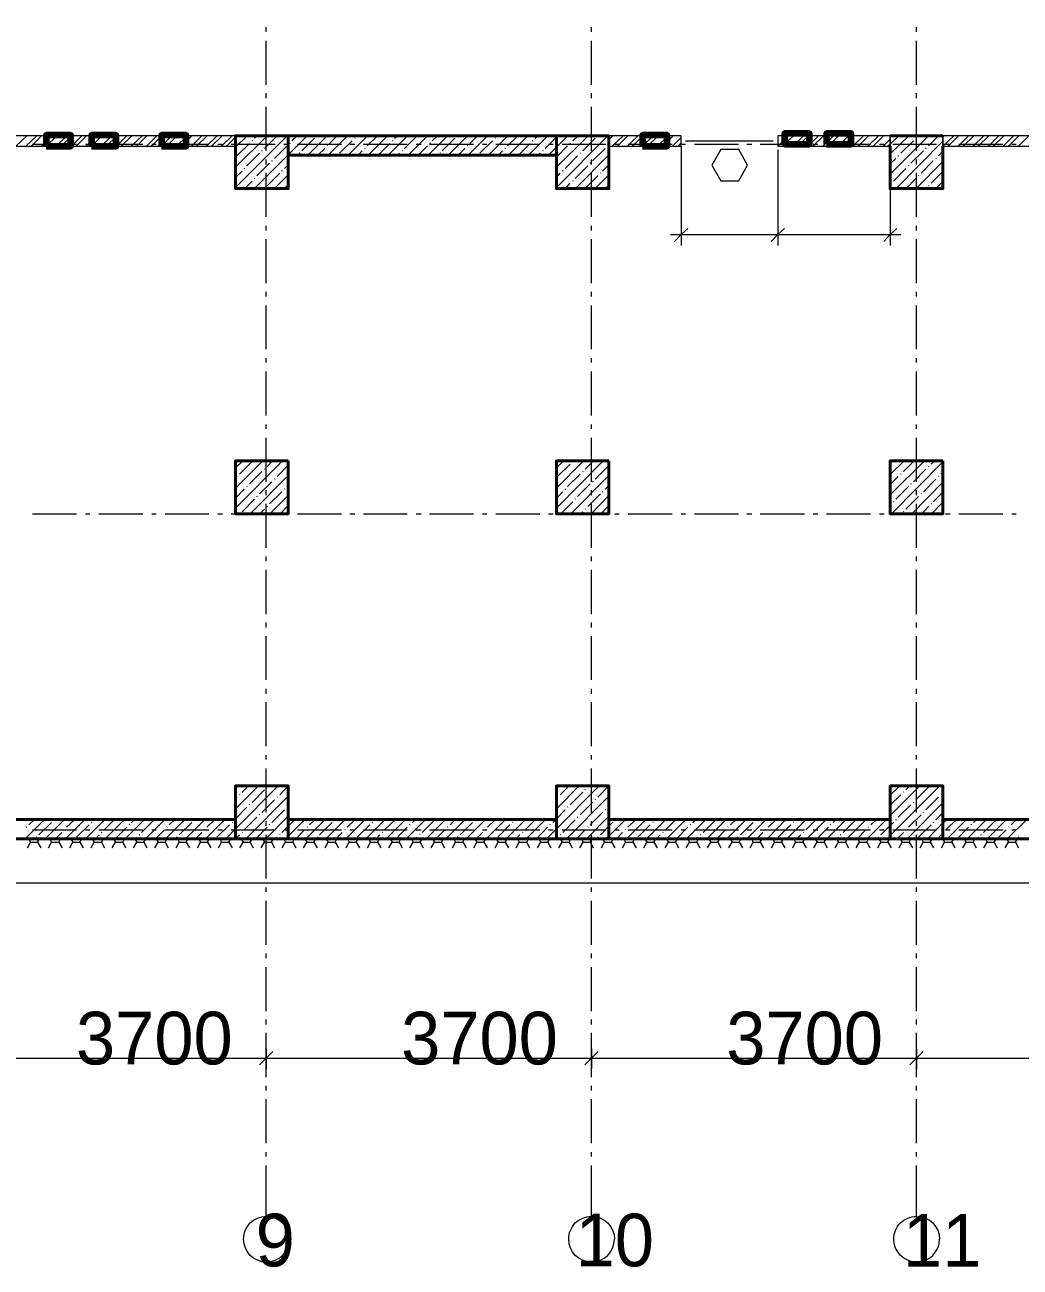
# Model space of a CAD drawing. Header units: millimetres. Extents: x -249154 to 415037, y -45458 to 354837.
# Drawn here: x -206951 to -195617, y -3469 to 10678 of the extents above; entities that cross this region are included whole.
import ezdxf

# ---------------------------------------------------------------- set-up
doc = ezdxf.new("R2010")
doc.units = ezdxf.units.MM
doc.layers.add('501 заделка отвертсии ком', color=5, linetype='Continuous', lineweight=158)

msp = doc.modelspace()

# ---------------------------------------------------------------- linework, layer by layer
at = {"lineweight": 9}
for points in [[(-191611.4, 25247.2), (-191611.4, 25649.6), (-195996, 25649.6), (-195996, 29131.9), (-230738.3, 29131.9), (-230738.3, 909.4), (-191611.4, 909.4), (-191611.4, 1307.6)], [(-204201.8, 10597.9), (-204201.8, 10653)], [(-200499.3, 10597.9), (-200499.3, 10653)], [(-196796.7, 10597.9), (-196796.7, 10653)], [(-204201.8, 9996.3), (-204201.8, 10496.2)], [(-200499.3, 9996.3), (-200499.3, 10496.2)], [(-196796.7, 9996.3), (-196796.7, 10496.2)], [(-204201.8, 9843.8), (-204201.8, 9898.9)], [(-200499.3, 9843.8), (-200499.3, 9898.9)], [(-196796.7, 9843.8), (-196796.7, 9898.9)], [(-204201.8, 9242.2), (-204201.8, 9746.4)], [(-200499.3, 9242.2), (-200499.3, 9746.4)], [(-196796.7, 9242.2), (-196796.7, 9746.4)], [(-207052.9, 9297.3), (-206930, 9415.9)], [(-206938.5, 9297.3), (-206815.6, 9415.9)], [(-206879.2, 9297.3), (-206760.6, 9415.9)], [(-206764.8, 9297.3), (-206646.2, 9415.9)], [(-206709.7, 9297.3), (-206586.9, 9415.9)], [(-206595.4, 9297.3), (-206472.5, 9415.9)], [(-206536, 9297.3), (-206417.4, 9415.9)], [(-206421.7, 9297.3), (-206303, 9415.9)], [(-206366.6, 9297.3), (-206248, 9415.9)], [(-206252.2, 9297.3), (-206133.6, 9415.9)], [(-206192.9, 9297.3), (-206074.3, 9415.9)], [(-206082.8, 9297.3), (-205959.9, 9415.9)], [(-206023.4, 9297.3), (-205904.8, 9415.9)], [(-205909.1, 9297.3), (-205790.4, 9415.9)], [(-205854, 9297.3), (-205731.1, 9415.9)], [(-205739.6, 9297.3), (-205616.8, 9415.9)], [(-205680.3, 9297.3), (-205561.7, 9415.9)], [(-205565.9, 9297.3), (-205447.3, 9415.9)], [(-205510.8, 9297.3), (-205388, 9415.9)], [(-205396.5, 9297.3), (-205277.9, 9415.9)], [(-205337.2, 9297.3), (-205218.5, 9415.9)], [(-205222.8, 9297.3), (-205104.2, 9415.9)], [(-205167.7, 9297.3), (-205049.1, 9415.9)], [(-205053.3, 9297.3), (-204934.7, 9415.9)], [(-204998.3, 9297.3), (-204875.4, 9415.9)], [(-204883.9, 9297.3), (-204761, 9415.9)], [(-204824.6, 9297.3), (-204705.9, 9415.9)], [(-204710.2, 9297.3), (-204591.6, 9415.9)], [(-204655.1, 9297.3), (-204553.4, 9399)], [(-204553.4, 9284.6), (-204417.9, 9415.9)], [(-204553.4, 9055.8), (-204193.3, 9415.9)], [(-204553.4, 8827.1), (-203964.6, 9415.9)], [(-204553.4, 9399), (-204532.3, 9415.9)], [(-204362.8, 9356.6), (-204358.6, 9360.9)], [(-204337.4, 8814.4), (-203951.9, 9199.9), (-203735.8, 9415.9)], [(-204337.4, 9386.3), (-204307.7, 9415.9)], [(-204223, 9271.9), (-204079, 9415.9)], [(-203909.5, 9356.6), (-203850.2, 9415.9)], [(-203795.1, 9242.2), (-203651.1, 9386.3)], [(-203727.3, 9195.6), (-203507.1, 9415.9)], [(-203621.4, 9415.9), (-203621.4, 9415.9)], [(-203498.6, 9195.6), (-203278.3, 9415.9)], [(-203481.6, 9327), (-203392.7, 9415.9)], [(-203367.3, 9216.8), (-203223.2, 9356.6)], [(-203269.8, 9195.6), (-203049.5, 9415.9)], [(-203193.6, 9386.3), (-203189.3, 9390.5)], [(-203168.2, 9415.9), (-203163.9, 9415.9)], [(-203053.8, 9301.6), (-202935.2, 9415.9)], [(-203041.1, 9195.6), (-202820.8, 9415.9)], [(-202812.3, 9195.6), (-202592, 9415.9)], [(-202765.7, 9356.6), (-202761.5, 9360.9)], [(-202740.3, 9386.3), (-202706.4, 9415.9)], [(-202625.9, 9271.9), (-202481.9, 9415.9)], [(-202587.8, 9195.6), (-202367.5, 9415.9)], [(-202359, 9195.6), (-202138.7, 9415.9)], [(-202312.4, 9356.6), (-202253.1, 9415.9)], [(-202198, 9242.2), (-202054, 9386.3)], [(-202130.2, 9195.6), (-201910, 9415.9)], [(-202024.3, 9415.9), (-202024.3, 9415.9)], [(-201901.5, 9195.6), (-201681.2, 9415.9)], [(-201884.5, 9327), (-201795.6, 9415.9)], [(-201770.2, 9216.8), (-201626.1, 9356.6)], [(-201672.7, 9195.6), (-201452.4, 9415.9)], [(-201596.5, 9386.3), (-201592.2, 9390.5)], [(-201566.8, 9415.9), (-201566.8, 9415.9)], [(-201456.7, 9301.6), (-201338.1, 9415.9)], [(-201444, 9195.6), (-201223.7, 9415.9)], [(-201215.2, 9195.6), (-200994.9, 9415.9)], [(-201168.6, 9356.6), (-201164.4, 9360.9)], [(-201138.9, 9386.3), (-201109.3, 9415.9)], [(-201024.6, 9271.9), (-200897.5, 9399), (-200884.8, 9415.9)], [(-200986.4, 9195.6), (-200897.5, 9284.6), (-200766.1, 9415.9)], [(-200897.5, 9055.8), (-200537.4, 9415.9)], [(-200897.5, 8827.1), (-200312.9, 9415.9)], [(-200711.1, 9356.6), (-200651.8, 9415.9)], [(-200596.7, 9242.2), (-200456.9, 9386.3)], [(-200427.2, 9415.9), (-200427.2, 9415.9)], [(-200300.1, 9373.6), (-200253.5, 9415.9)], [(-200300.1, 9297.3), (-199478.3, 9297.3), (-199478.3, 9415.9), (-200300.1, 9415.9)], [(-200262, 9297.3), (-200139.2, 9415.9)], [(-200202.7, 9297.3), (-200084.1, 9415.9)], [(-200088.3, 9297.3), (-199969.7, 9415.9)], [(-200033.3, 9297.3), (-199910.4, 9415.9)], [(-199918.9, 9297.3), (-199796, 9415.9)], [(-199859.6, 9297.3), (-199740.9, 9415.9)], [(-199745.2, 9297.3), (-199626.6, 9415.9)], [(-199690.1, 9297.3), (-199567.3, 9415.9)], [(-199575.7, 9297.3), (-199478.3, 9394.8)], [(-199427.5, 9356.6), (-198427.7, 9356.6)], [(-198376.8, 9297.3), (-198258.2, 9415.9)], [(-198376.8, 9411.7), (-198372.6, 9415.9)], [(-198321.8, 9297.3), (-198198.9, 9415.9)], [(-198207.4, 9297.3), (-198084.5, 9415.9)], [(-198148.1, 9297.3), (-198029.5, 9415.9)], [(-198033.7, 9297.3), (-197915.1, 9415.9)], [(-197978.6, 9297.3), (-197855.8, 9415.9)], [(-197864.2, 9297.3), (-197741.4, 9415.9)], [(-197804.9, 9297.3), (-197686.3, 9415.9)], [(-197690.6, 9297.3), (-197571.9, 9415.9)], [(-197635.5, 9297.3), (-197516.9, 9415.9)], [(-197521.1, 9297.3), (-197402.5, 9415.9)], [(-197461.8, 9297.3), (-197343.2, 9415.9)], [(-197351.7, 9297.3), (-197228.8, 9415.9)], [(-197292.3, 9297.3), (-197173.7, 9415.9)], [(-197178, 9297.3), (-197097.5, 9377.8)], [(-197097.5, 9208.4), (-196885.7, 9415.9)], [(-197097.5, 8979.6), (-196661.1, 9415.9)], [(-197097.5, 9415.9), (-197097.5, 9297.3)], [(-197089, 9327), (-197000, 9415.9)], [(-197029.7, 8814.4), (-196495.9, 9352.4)], [(-196974.6, 9216.8), (-196830.6, 9356.6)], [(-196805.2, 9386.3), (-196800.9, 9390.5)], [(-196775.5, 9415.9), (-196771.3, 9415.9)], [(-196661.1, 9301.6), (-196546.7, 9415.9)], [(-196495.9, 9297.3), (-196373.1, 9415.9)], [(-196495.9, 9407.5), (-196487.4, 9415.9)], [(-196495.9, 9297.3), (-196495.9, 9415.9)], [(-196436.6, 9297.3), (-196318, 9415.9)], [(-196322.2, 9297.3), (-196203.6, 9415.9)], [(-196267.1, 9297.3), (-196144.3, 9415.9)], [(-196152.8, 9297.3), (-196029.9, 9415.9)], [(-196093.5, 9297.3), (-195974.8, 9415.9)], [(-195979.1, 9297.3), (-195860.5, 9415.9)], [(-195924, 9297.3), (-195801.2, 9415.9)], [(-195809.6, 9297.3), (-195691, 9415.9)], [(-195750.3, 9297.3), (-195631.7, 9415.9)], [(-195635.9, 9297.3), (-195517.3, 9415.9)], [(-206862.2, 9318.5), (-206362.4, 9318.5)], [(-206260.7, 9318.5), (-206209.8, 9318.5)], [(-206108.2, 9318.5), (-205608.3, 9318.5)], [(-205506.6, 9318.5), (-205455.8, 9318.5)], [(-205354.1, 9318.5), (-204854.2, 9318.5)], [(-204752.5, 9318.5), (-204701.7, 9318.5)], [(-204600, 9318.5), (-204100.1, 9318.5)], [(-204536.5, 9187.2), (-204392.5, 9327)], [(-204422.1, 9072.8), (-204278.1, 9216.8)], [(-204252.7, 9242.2), (-204244.2, 9246.5)], [(-204108.6, 9157.5), (-203964.6, 9301.6)], [(-204002.7, 9318.5), (-203947.6, 9318.5)], [(-203934.9, 9327), (-203930.7, 9335.4)], [(-203846, 9318.5), (-203346.1, 9318.5)], [(-203824.8, 9216.8), (-203816.3, 9221.1)], [(-203613, 9195.6), (-203536.7, 9271.9)], [(-203507.1, 9301.6), (-203502.8, 9305.8)], [(-203248.6, 9318.5), (-203193.6, 9318.5)], [(-203155.4, 9195.6), (-203108.8, 9242.2)], [(-203096.1, 9318.5), (-202596.2, 9318.5)], [(-203079.2, 9271.9), (-203075, 9276.1)], [(-202926.7, 9195.6), (-202795.4, 9327)], [(-202697.9, 9195.6), (-202681, 9216.8)], [(-202651.3, 9242.2), (-202647.1, 9246.5)], [(-202494.6, 9318.5), (-202439.5, 9318.5)], [(-202473.4, 9195.6), (-202367.5, 9301.6)], [(-202342.1, 9318.5), (-201842.2, 9318.5)], [(-202337.8, 9327), (-202333.6, 9335.4)], [(-202223.4, 9216.8), (-202219.2, 9221.1)], [(-202015.9, 9195.6), (-201939.6, 9271.9)], [(-201910, 9301.6), (-201905.7, 9305.8)], [(-201740.5, 9318.5), (-201689.7, 9318.5)], [(-201588, 9318.5), (-201088.1, 9318.5)], [(-201558.3, 9195.6), (-201511.7, 9242.2)], [(-201482.1, 9271.9), (-201477.9, 9276.1)], [(-201329.6, 9195.6), (-201198.3, 9327)], [(-201100.8, 9195.6), (-201083.9, 9216.8)], [(-201054.2, 9242.2), (-201050, 9246.5)], [(-200986.4, 9318.5), (-200935.6, 9318.5)], [(-200897.5, 9170.2), (-200770.4, 9301.6)], [(-200833.9, 9318.5), (-200334, 9318.5)], [(-200740.7, 9327), (-200736.5, 9335.4)], [(-200681.4, 8814.4), (-200300.1, 9199.9)], [(-200626.3, 9216.8), (-200622.1, 9221.1)], [(-200486.5, 9127.9), (-200342.5, 9271.9)], [(-200312.9, 9301.6), (-200308.6, 9305.8)], [(-200232.4, 9318.5), (-200181.5, 9318.5)], [(-200079.9, 9318.5), (-199580, 9318.5)], [(-199516.4, 9297.3), (-199478.3, 9335.4)], [(-199478.3, 9318.5), (-199427.5, 9318.5)], [(-199478.3, 9297.3), (-199478.3, 8289.1), (-199478.3, 8166.2)], [(-199325.8, 9318.5), (-198825.9, 9318.5)], [(-198728.5, 9318.5), (-198673.4, 9318.5)], [(-198576, 9318.5), (-198071.8, 9318.5)], [(-198376.8, 9255), (-198376.8, 8289.1), (-198376.8, 8166.2)], [(-197974.4, 9318.5), (-197919.3, 9318.5)], [(-197821.9, 9318.5), (-197322, 9318.5)], [(-197220.3, 9318.5), (-197165.3, 9318.5)], [(-197122.9, 9297.3), (-197097.5, 9322.7)], [(-197067.8, 9318.5), (-196567.9, 9318.5)], [(-196860.2, 9102.4), (-196716.2, 9242.2)], [(-196690.8, 9271.9), (-196686.5, 9276.1)], [(-196546.7, 9187.2), (-196495.9, 9238)], [(-196466.3, 9318.5), (-196415.4, 9318.5)], [(-196313.7, 9318.5), (-195813.9, 9318.5)], [(-195712.2, 9318.5), (-195661.4, 9318.5)], [(-204307.7, 8958.4), (-204163.7, 9102.4)], [(-204201.8, 9089.7), (-204201.8, 9144.8)], [(-204138.3, 9127.9), (-204129.8, 9132.1)], [(-203994.2, 9043.1), (-203951.9, 9085.5)], [(-200800, 9043.1), (-200656, 9187.2)], [(-200685.7, 8928.8), (-200541.6, 9072.8)], [(-200512, 9102.4), (-200507.7, 9106.7)], [(-200499.3, 9089.7), (-200499.3, 9144.8)], [(-200372.2, 9013.5), (-200300.1, 9085.5)], [(-197097.5, 9094), (-197033.9, 9157.5)], [(-197004.3, 9187.2), (-197000, 9191.4)], [(-196889.9, 9072.8), (-196885.7, 9077)], [(-196800.9, 8814.4), (-196495.9, 9123.6)], [(-196796.7, 9089.7), (-196796.7, 9144.8)], [(-196745.9, 8988.1), (-196606.1, 9127.9)], [(-196576.4, 9157.5), (-196572.2, 9161.8)], [(-204553.4, 8941.5), (-204477.2, 9013.5)], [(-204451.8, 9043.1), (-204447.5, 9047.4)], [(-204337.4, 8928.8), (-204333.1, 8933)], [(-204201.8, 8492.4), (-204201.8, 8992.3)], [(-204193.3, 8844), (-204049.3, 8988.1)], [(-204108.6, 8814.4), (-203951.9, 8971.1)], [(-204023.9, 9013.5), (-204019.7, 9022)], [(-200897.5, 8941.5), (-200855.1, 8988.1)], [(-200825.5, 9013.5), (-200821.2, 9022)], [(-200571.3, 8814.4), (-200427.2, 8958.4)], [(-200499.3, 8492.4), (-200499.3, 8992.3)], [(-200456.9, 8814.4), (-200300.1, 8971.1)], [(-200397.6, 8988.1), (-200393.3, 8992.3)], [(-197059.3, 8899.1), (-196919.5, 9043.1)], [(-196915.3, 8814.4), (-196805.2, 8928.8)], [(-196796.7, 8492.4), (-196796.7, 8992.3)], [(-196775.5, 8958.4), (-196771.3, 8962.7)], [(-196631.5, 8873.7), (-196495.9, 9009.2)], [(-204447.5, 8814.4), (-204362.8, 8899.1)], [(-204223, 8814.4), (-204218.8, 8818.6)], [(-203994.2, 8814.4), (-203951.9, 8856.7)], [(-200795.8, 8814.4), (-200740.7, 8873.7)], [(-200711.1, 8899.1), (-200706.8, 8907.6)], [(-200342.5, 8814.4), (-200312.9, 8844)], [(-197097.5, 8814.4), (-197097.5, 8289.1), (-197097.5, 8166.2)], [(-197089, 8873.7), (-197084.8, 8877.9)], [(-196661.1, 8844), (-196656.9, 8848.3)], [(-196576.4, 8814.4), (-196495.9, 8894.9)], [(-204201.8, 8335.7), (-204201.8, 8390.7)], [(-200499.3, 8335.7), (-200499.3, 8390.7)], [(-196796.7, 8335.7), (-196796.7, 8390.7)], [(-204201.8, 7738.3), (-204201.8, 8238.2)], [(-200499.3, 7738.3), (-200499.3, 8238.2)], [(-199596.9, 8289.1), (-198376.8, 8289.1), (-196974.6, 8289.1)], [(-196796.7, 7738.3), (-196796.7, 8238.2)], [(-204201.8, 7585.8), (-204201.8, 7636.7)], [(-200499.3, 7585.8), (-200499.3, 7636.7)], [(-196796.7, 7585.8), (-196796.7, 7636.7)], [(-204201.8, 6984.3), (-204201.8, 7484.2)], [(-200499.3, 6984.3), (-200499.3, 7484.2)], [(-196796.7, 6984.3), (-196796.7, 7484.2)], [(-204201.8, 6831.8), (-204201.8, 6882.6)], [(-200499.3, 6831.8), (-200499.3, 6882.6)], [(-196796.7, 6831.8), (-196796.7, 6882.6)], [(-204201.8, 6230.2), (-204201.8, 6730.1)], [(-200499.3, 6230.2), (-200499.3, 6730.1)], [(-196796.7, 6230.2), (-196796.7, 6730.1)], [(-204201.8, 6077.7), (-204201.8, 6128.5)], [(-200499.3, 6077.7), (-200499.3, 6128.5)], [(-196796.7, 6077.7), (-196796.7, 6128.5)], [(-204201.8, 5476.1), (-204201.8, 5976)], [(-200499.3, 5476.1), (-200499.3, 5976)], [(-196796.7, 5476.1), (-196796.7, 5976)], [(-204553.4, 5632.9), (-204468.7, 5713.4)], [(-204553.4, 5404.1), (-204239.9, 5713.4)], [(-204553.4, 5175.4), (-204015.4, 5713.4)], [(-204506.8, 5560.9), (-204362.8, 5704.9)], [(-204193.3, 5649.8), (-204129.8, 5713.4)], [(-204079, 5535.4), (-203951.9, 5662.5)], [(-200897.5, 5632.9), (-200817, 5713.4)], [(-200897.5, 5404.1), (-200588.2, 5713.4)], [(-200897.5, 5175.4), (-200363.7, 5713.4)], [(-200884.8, 5535.4), (-200740.7, 5675.2)], [(-200711.1, 5704.9), (-200706.8, 5709.1)], [(-200571.3, 5620.2), (-200473.8, 5713.4)], [(-197097.5, 5556.6), (-196936.5, 5713.4)], [(-197097.5, 5327.9), (-196707.7, 5713.4)], [(-197089, 5675.2), (-197084.8, 5683.7)], [(-197080.5, 5111.8), (-196495.9, 5700.7)], [(-197059.3, 5704.9), (-197050.9, 5713.4)], [(-196945, 5590.5), (-196822.1, 5713.4)], [(-196631.5, 5675.2), (-196593.3, 5713.4)], [(-204536.5, 5535.4), (-204532.3, 5539.7)], [(-204392.5, 5450.7), (-204252.7, 5590.5)], [(-204384, 5111.8), (-203951.9, 5548.2)], [(-204223, 5620.2), (-204218.8, 5624.4)], [(-200770.4, 5421.1), (-200626.3, 5560.9)], [(-200732.3, 5111.8), (-200300.1, 5548.2)], [(-200596.7, 5590.5), (-200592.5, 5594.8)], [(-200456.9, 5505.8), (-200312.9, 5649.8)], [(-197097.5, 5442.2), (-197004.3, 5535.4)], [(-196974.6, 5560.9), (-196970.4, 5569.3)], [(-196830.6, 5476.1), (-196690.8, 5620.2)], [(-196661.1, 5649.8), (-196656.9, 5654.1)], [(-196546.7, 5535.4), (-196542.5, 5539.7)], [(-196517.1, 5560.9), (-196495.9, 5586.3)], [(-204553.4, 5289.7), (-204451.8, 5391.4)], [(-204422.1, 5421.1), (-204417.9, 5425.3)], [(-204278.1, 5336.3), (-204138.3, 5476.1)], [(-204201.8, 5323.6), (-204201.8, 5378.7)], [(-204108.6, 5505.8), (-204104.4, 5510)], [(-203994.2, 5391.4), (-203990, 5395.6)], [(-203964.6, 5421.1), (-203951.9, 5433.8)], [(-200800, 5391.4), (-200791.6, 5395.6)], [(-200656, 5306.7), (-200512, 5450.7)], [(-200499.3, 5323.6), (-200499.3, 5378.7)], [(-200486.5, 5476.1), (-200478.1, 5480.4)], [(-200342.5, 5391.4), (-200300.1, 5433.8)], [(-197033.9, 5277), (-196889.9, 5421.1)], [(-196860.2, 5450.7), (-196856, 5455)], [(-196851.8, 5111.8), (-196495.9, 5471.9)], [(-196796.7, 5323.6), (-196796.7, 5378.7)], [(-196716.2, 5361.8), (-196576.4, 5505.8)], [(-204477.2, 5133), (-204337.4, 5277)], [(-204307.7, 5306.7), (-204303.5, 5310.9)], [(-204163.7, 5222), (-204023.9, 5361.8)], [(-204159.5, 5111.8), (-203951.9, 5319.4)], [(-200897.5, 5289.7), (-200825.5, 5361.8)], [(-200846.6, 5111.8), (-200711.1, 5247.4)], [(-200685.7, 5277), (-200681.4, 5281.3)], [(-200541.6, 5192.3), (-200397.6, 5336.3)], [(-200503.5, 5111.8), (-200300.1, 5319.4)], [(-200372.2, 5361.8), (-200363.7, 5366)], [(-197059.3, 5247.4), (-197055.1, 5251.6)], [(-196919.5, 5162.7), (-196775.5, 5306.7)], [(-196745.9, 5336.3), (-196741.6, 5340.6)], [(-196627.2, 5111.8), (-196495.9, 5243.1)], [(-196606.1, 5247.4), (-196495.9, 5357.5)], [(-206862.2, 5111.8), (-206362.4, 5111.8)], [(-206260.7, 5111.8), (-206209.8, 5111.8)], [(-206108.2, 5111.8), (-205608.3, 5111.8)], [(-205506.6, 5111.8), (-205455.8, 5111.8)], [(-205354.1, 5111.8), (-204854.2, 5111.8)], [(-204752.5, 5111.8), (-204701.7, 5111.8)], [(-204600, 5111.8), (-204100.1, 5111.8)], [(-204273.8, 5111.8), (-204223, 5162.7)], [(-204201.8, 4722.1), (-204201.8, 5222)], [(-204193.3, 5192.3), (-204189.1, 5196.5)], [(-204045.1, 5111.8), (-203951.9, 5205)], [(-204002.7, 5111.8), (-203947.6, 5111.8)], [(-203846, 5111.8), (-203346.1, 5111.8)], [(-203248.6, 5111.8), (-203193.6, 5111.8)], [(-203096.1, 5111.8), (-202596.2, 5111.8)], [(-202494.6, 5111.8), (-202439.5, 5111.8)], [(-202342.1, 5111.8), (-201842.2, 5111.8)], [(-201740.5, 5111.8), (-201689.7, 5111.8)], [(-201588, 5111.8), (-201088.1, 5111.8)], [(-200986.4, 5111.8), (-200935.6, 5111.8)], [(-200833.9, 5111.8), (-200334, 5111.8)], [(-200617.9, 5111.8), (-200596.7, 5133)], [(-200571.3, 5162.7), (-200567, 5166.9)], [(-200499.3, 4722.1), (-200499.3, 5222)], [(-200393.3, 5111.8), (-200300.1, 5205)], [(-200232.4, 5111.8), (-200181.5, 5111.8)], [(-200079.9, 5111.8), (-199580, 5111.8)], [(-199478.3, 5111.8), (-199427.5, 5111.8)], [(-199325.8, 5111.8), (-198825.9, 5111.8)], [(-198728.5, 5111.8), (-198673.4, 5111.8)], [(-198576, 5111.8), (-198071.8, 5111.8)], [(-197974.4, 5111.8), (-197919.3, 5111.8)], [(-197821.9, 5111.8), (-197322, 5111.8)], [(-197220.3, 5111.8), (-197165.3, 5111.8)], [(-197097.5, 5213.5), (-197089, 5222)], [(-197067.8, 5111.8), (-196567.9, 5111.8)], [(-196945, 5133), (-196940.7, 5141.5)], [(-196796.7, 4722.1), (-196796.7, 5222)], [(-196737.4, 5111.8), (-196661.1, 5192.3)], [(-196631.5, 5222), (-196627.2, 5226.2)], [(-196466.3, 5111.8), (-196415.4, 5111.8)], [(-196313.7, 5111.8), (-195813.9, 5111.8)], [(-195712.2, 5111.8), (-195661.4, 5111.8)], [(-204201.8, 4569.6), (-204201.8, 4624.6)], [(-200499.3, 4569.6), (-200499.3, 4624.6)], [(-196796.7, 4569.6), (-196796.7, 4624.6)], [(-204201.8, 3968), (-204201.8, 4472.1)], [(-200499.3, 3968), (-200499.3, 4472.1)], [(-196796.7, 3968), (-196796.7, 4472.1)], [(-204201.8, 3815.5), (-204201.8, 3870.6)], [(-200499.3, 3815.5), (-200499.3, 3870.6)], [(-196796.7, 3815.5), (-196796.7, 3870.6)], [(-204201.8, 3218.2), (-204201.8, 3718.1)], [(-200499.3, 3218.2), (-200499.3, 3718.1)], [(-196796.7, 3218.2), (-196796.7, 3718.1)], [(-204201.8, 3061.4), (-204201.8, 3116.5)], [(-200499.3, 3061.4), (-200499.3, 3116.5)], [(-196796.7, 3061.4), (-196796.7, 3116.5)], [(-204201.8, 2464.1), (-204201.8, 2964)], [(-200499.3, 2464.1), (-200499.3, 2964)], [(-196796.7, 2464.1), (-196796.7, 2964)], [(-204201.8, 2311.6), (-204201.8, 2362.4)], [(-200499.3, 2311.6), (-200499.3, 2362.4)], [(-196796.7, 2311.6), (-196796.7, 2362.4)], [(-204201.8, 1710), (-204201.8, 2209.9)], [(-200499.3, 1710), (-200499.3, 2209.9)], [(-196796.7, 1710), (-196796.7, 2209.9)], [(-204663.6, 1409.2), (-204553.4, 1523.6), (-204066.3, 2010.8)], [(-204553.4, 1981.2), (-204519.5, 2010.8)], [(-204553.4, 1752.4), (-204290.8, 2010.8)], [(-204477.2, 1938.8), (-204405.2, 2010.8)], [(-204193.3, 1998.1), (-204189.1, 2002.3)], [(-204049.3, 1909.1), (-203951.9, 2010.8)], [(-201011.9, 1409.2), (-200897.5, 1523.6), (-200410.3, 2010.8)], [(-200897.5, 1981.2), (-200867.8, 2010.8)], [(-200897.5, 1752.4), (-200639.1, 2010.8)], [(-200855.1, 1909.1), (-200753.4, 2010.8)], [(-200541.6, 1998.1), (-200524.7, 2010.8)], [(-200427.2, 1883.7), (-200300.1, 2010.8)], [(-197131.4, 1409.2), (-197097.5, 1447.4), (-196529.8, 2010.8)], [(-197097.5, 1904.9), (-196987.3, 2010.8)], [(-197097.5, 1676.1), (-196758.6, 2010.8)], [(-196919.5, 1968.4), (-196872.9, 2010.8)], [(-196805.2, 1854.1), (-196661.1, 1998.1)], [(-204553.4, 1866.8), (-204536.5, 1883.7)], [(-204506.8, 1909.1), (-204502.6, 1913.4)], [(-204434.8, 1409.2), (-203951.9, 1896.4)], [(-204362.8, 1824.4), (-204223, 1968.4)], [(-204252.7, 1710), (-204108.6, 1854.1)], [(-204079, 1883.7), (-204074.7, 1888)], [(-200884.8, 1883.7), (-200880.5, 1888)], [(-200783.1, 1409.2), (-200300.1, 1896.4)], [(-200740.7, 1794.8), (-200596.7, 1938.8)], [(-200571.3, 1968.4), (-200567, 1972.7)], [(-200456.9, 1854.1), (-200452.7, 1858.3)], [(-197097.5, 1790.5), (-196974.6, 1909.1)], [(-196945, 1938.8), (-196940.7, 1943)], [(-196690.8, 1739.7), (-196546.7, 1883.7)], [(-196517.1, 1909.1), (-196512.9, 1913.4)], [(-204553.4, 1638), (-204422.1, 1769.3)], [(-204392.5, 1794.8), (-204388.2, 1803.2)], [(-204138.3, 1595.6), (-203994.2, 1739.7)], [(-203964.6, 1769.3), (-203960.3, 1773.6)], [(-200897.5, 1638), (-200800, 1739.7)], [(-200770.4, 1769.3), (-200766.1, 1773.6)], [(-200626.3, 1680.4), (-200486.5, 1824.4)], [(-200512, 1570.2), (-200372.2, 1710)], [(-200342.5, 1739.7), (-200338.3, 1743.9)], [(-200312.9, 1769.3), (-200300.1, 1782)], [(-197004.3, 1655), (-196860.2, 1794.8)], [(-196902.6, 1409.2), (-196495.9, 1820.2)], [(-196830.6, 1824.4), (-196826.3, 1828.6)], [(-196716.2, 1710), (-196712, 1714.3)], [(-196576.4, 1625.3), (-196495.9, 1705.8)], [(-206947, 1409.2), (-206726.7, 1629.5)], [(-206904.6, 1570.2), (-206841.1, 1629.5)], [(-206790.2, 1455.8), (-206646.2, 1595.6)], [(-206718.2, 1409.2), (-206497.9, 1629.5)], [(-206620.8, 1625.3), (-206612.3, 1629.5)], [(-206489.4, 1409.2), (-206269.2, 1629.5)], [(-206476.7, 1540.6), (-206383.5, 1629.5)], [(-206362.4, 1426.2), (-206218.3, 1570.2)], [(-206260.7, 1409.2), (-206040.4, 1629.5)], [(-206192.9, 1595.6), (-206184.4, 1599.9)], [(-206163.2, 1625.3), (-206154.8, 1629.5)], [(-206048.9, 1510.9), (-205930.2, 1629.5)], [(-206036.2, 1409.2), (-205815.9, 1629.5)], [(-205807.4, 1409.2), (-205587.1, 1629.5)], [(-205765, 1570.2), (-205756.6, 1574.5)], [(-205735.4, 1595.6), (-205701.5, 1629.5)], [(-205621, 1481.3), (-205477, 1625.3)], [(-205578.6, 1409.2), (-205358.3, 1629.5)], [(-205349.9, 1409.2), (-205129.6, 1629.5)], [(-205307.5, 1570.2), (-205244, 1629.5)], [(-205193.1, 1455.8), (-205049.1, 1595.6)], [(-205121.1, 1409.2), (-204900.8, 1629.5)], [(-205019.4, 1625.3), (-205015.2, 1629.5)], [(-204892.3, 1409.2), (-204672.1, 1629.5)], [(-204879.6, 1540.6), (-204786.4, 1629.5)], [(-204765.3, 1426.2), (-204621.2, 1570.2)], [(-204591.6, 1595.6), (-204587.3, 1599.9)], [(-204566.1, 1625.3), (-204557.7, 1629.5)], [(-204451.8, 1510.9), (-204307.7, 1655)], [(-204278.1, 1680.4), (-204273.8, 1688.8)], [(-204206.1, 1409.2), (-203951.9, 1667.7)], [(-204201.8, 1557.5), (-204201.8, 1608.4)], [(-204163.7, 1570.2), (-204159.5, 1574.5)], [(-204023.9, 1481.3), (-203951.9, 1553.3), (-203879.9, 1625.3)], [(-203981.5, 1409.2), (-203951.9, 1438.9), (-203761.2, 1629.5)], [(-203752.8, 1409.2), (-203532.5, 1629.5)], [(-203710.4, 1570.2), (-203646.9, 1629.5)], [(-203596, 1455.8), (-203452, 1595.6)], [(-203524, 1409.2), (-203303.7, 1629.5)], [(-203422.3, 1625.3), (-203418.1, 1629.5)], [(-203295.2, 1409.2), (-203075, 1629.5)], [(-203282.5, 1540.6), (-203189.3, 1629.5)], [(-203168.2, 1426.2), (-203024.1, 1570.2)], [(-203066.5, 1409.2), (-202846.2, 1629.5)], [(-202994.5, 1595.6), (-202990.2, 1599.9)], [(-202964.8, 1625.3), (-202960.6, 1629.5)], [(-202854.7, 1510.9), (-202731.8, 1629.5)], [(-202837.7, 1409.2), (-202617.4, 1629.5)], [(-202609, 1409.2), (-202388.7, 1629.5)], [(-202566.6, 1570.2), (-202562.4, 1574.5)], [(-202536.9, 1595.6), (-202503, 1629.5)], [(-202426.8, 1481.3), (-202282.8, 1625.3)], [(-202380.2, 1409.2), (-202159.9, 1629.5)], [(-202155.7, 1409.2), (-201935.4, 1629.5)], [(-202109.1, 1570.2), (-202049.8, 1629.5)], [(-201994.7, 1455.8), (-201854.9, 1595.6)], [(-201926.9, 1409.2), (-201706.6, 1629.5)], [(-201825.2, 1625.3), (-201821, 1629.5)], [(-201698.1, 1409.2), (-201477.9, 1629.5)], [(-201681.2, 1540.6), (-201592.2, 1629.5)], [(-201566.8, 1426.2), (-201427, 1570.2)], [(-201469.4, 1409.2), (-201249.1, 1629.5)], [(-201397.4, 1595.6), (-201393.1, 1599.9)], [(-201367.7, 1625.3), (-201363.5, 1629.5)], [(-201253.3, 1510.9), (-201134.7, 1629.5)], [(-201240.6, 1409.2), (-201020.3, 1629.5)], [(-200969.5, 1570.2), (-200965.3, 1574.5)], [(-200939.8, 1595.6), (-200905.9, 1629.5)], [(-200825.5, 1481.3), (-200685.7, 1625.3)], [(-200656, 1655), (-200651.8, 1659.2)], [(-200554.3, 1409.2), (-200300.1, 1667.7)], [(-200499.3, 1557.5), (-200499.3, 1608.4)], [(-200397.6, 1455.8), (-200300.1, 1553.3), (-200257.8, 1595.6)], [(-200329.8, 1409.2), (-200300.1, 1438.9), (-200109.5, 1629.5)], [(-200228.1, 1625.3), (-200223.9, 1629.5)], [(-200101, 1409.2), (-199880.7, 1629.5)], [(-200084.1, 1540.6), (-199995.1, 1629.5)], [(-199969.7, 1426.2), (-199829.9, 1570.2)], [(-199872.3, 1409.2), (-199652, 1629.5)], [(-199800.3, 1595.6), (-199796, 1599.9)], [(-199770.6, 1625.3), (-199766.4, 1629.5)], [(-199656.2, 1510.9), (-199537.6, 1629.5)], [(-199643.5, 1409.2), (-199423.2, 1629.5)], [(-199414.8, 1409.2), (-199194.5, 1629.5)], [(-199372.4, 1570.2), (-199368.2, 1574.5)], [(-199342.7, 1595.6), (-199308.8, 1629.5)], [(-199228.4, 1481.3), (-199084.3, 1625.3)], [(-199186, 1409.2), (-198965.7, 1629.5)], [(-198957.2, 1409.2), (-198736.9, 1629.5)], [(-198914.9, 1570.2), (-198851.3, 1629.5)], [(-198800.5, 1455.8), (-198656.4, 1595.6)], [(-198728.5, 1409.2), (-198508.2, 1629.5)], [(-198631, 1625.3), (-198626.8, 1629.5)], [(-198499.7, 1409.2), (-198283.6, 1629.5)], [(-198487, 1540.6), (-198393.8, 1629.5)], [(-198372.6, 1426.2), (-198228.6, 1570.2)], [(-198275.2, 1409.2), (-198054.9, 1629.5)], [(-198203.2, 1595.6), (-198198.9, 1599.9)], [(-198173.5, 1625.3), (-198169.3, 1629.5)], [(-198059.1, 1510.9), (-197940.5, 1629.5)], [(-198046.4, 1409.2), (-197826.1, 1629.5)], [(-197817.6, 1409.2), (-197597.4, 1629.5)], [(-197775.3, 1570.2), (-197771, 1574.5)], [(-197745.6, 1595.6), (-197711.7, 1629.5)], [(-197631.3, 1481.3), (-197487.2, 1625.3)], [(-197588.9, 1409.2), (-197368.6, 1629.5)], [(-197360.1, 1409.2), (-197139.8, 1629.5)], [(-197317.8, 1570.2), (-197254.2, 1629.5)], [(-197203.4, 1455.8), (-197097.5, 1561.8), (-197059.3, 1595.6)], [(-197033.9, 1625.3), (-197025.5, 1629.5)], [(-196889.9, 1540.6), (-196745.9, 1680.4)], [(-196796.7, 1557.5), (-196796.7, 1608.4)], [(-196775.5, 1426.2), (-196631.5, 1570.2)], [(-196673.8, 1409.2), (-196495.9, 1591.4), (-196453.5, 1629.5)], [(-196606.1, 1595.6), (-196597.6, 1599.9)], [(-196462, 1510.9), (-196343.4, 1629.5)], [(-196449.3, 1409.2), (-196229, 1629.5)], [(-196220.5, 1409.2), (-196000.3, 1629.5)], [(-196178.2, 1570.2), (-196169.7, 1574.5)], [(-196148.5, 1595.6), (-196114.6, 1629.5)], [(-196034.1, 1481.3), (-195890.1, 1625.3)], [(-195991.8, 1409.2), (-195771.5, 1629.5)], [(-195763, 1409.2), (-195542.7, 1629.5)], [(-195720.7, 1570.2), (-195657.1, 1629.5)], [(-206934.3, 1540.6), (-206930, 1544.8)], [(-206862.2, 1510.9), (-206362.4, 1510.9)], [(-206819.9, 1426.2), (-206815.6, 1430.4)], [(-206603.8, 1409.2), (-206531.8, 1481.3)], [(-206506.4, 1510.9), (-206502.2, 1515.2)], [(-206260.7, 1510.9), (-206209.8, 1510.9)], [(-206146.3, 1409.2), (-206103.9, 1455.8)], [(-206108.2, 1510.9), (-205608.3, 1510.9)], [(-206078.5, 1481.3), (-206070, 1485.5)], [(-205921.8, 1409.2), (-205790.4, 1540.6)], [(-205693, 1409.2), (-205676.1, 1426.2)], [(-205650.6, 1455.8), (-205642.2, 1460.1)], [(-205506.6, 1510.9), (-205455.8, 1510.9)], [(-205464.2, 1409.2), (-205362.6, 1510.9)], [(-205354.1, 1510.9), (-204854.2, 1510.9)], [(-205332.9, 1540.6), (-205328.7, 1544.8)], [(-205222.8, 1426.2), (-205214.3, 1430.4)], [(-205006.7, 1409.2), (-204934.7, 1481.3)], [(-204905.1, 1510.9), (-204900.8, 1515.2)], [(-204752.5, 1510.9), (-204701.7, 1510.9)], [(-204600, 1510.9), (-204100.1, 1510.9)], [(-204549.2, 1409.2), (-204506.8, 1455.8)], [(-204477.2, 1481.3), (-204472.9, 1485.5)], [(-204320.4, 1409.2), (-204193.3, 1540.6)], [(-204201.8, 956), (-204201.8, 1455.8)], [(-204095.9, 1409.2), (-204079, 1426.2)], [(-204049.3, 1455.8), (-204045.1, 1460.1)], [(-204002.7, 1510.9), (-203947.6, 1510.9)], [(-203867.1, 1409.2), (-203765.5, 1510.9)], [(-203846, 1510.9), (-203346.1, 1510.9)], [(-203735.8, 1540.6), (-203731.6, 1544.8)], [(-203621.4, 1426.2), (-203617.2, 1430.4)], [(-203409.6, 1409.2), (-203337.6, 1481.3)], [(-203308, 1510.9), (-203303.7, 1515.2)], [(-203248.6, 1510.9), (-203193.6, 1510.9)], [(-203096.1, 1510.9), (-202596.2, 1510.9)], [(-202952.1, 1409.2), (-202909.7, 1455.8)], [(-202880.1, 1481.3), (-202875.8, 1485.5)], [(-202723.3, 1409.2), (-202596.2, 1540.6)], [(-202494.6, 1510.9), (-202439.5, 1510.9)], [(-202494.6, 1409.2), (-202481.9, 1426.2)], [(-202452.2, 1455.8), (-202448, 1460.1)], [(-202342.1, 1510.9), (-201842.2, 1510.9)], [(-202270, 1409.2), (-202168.4, 1510.9)], [(-202138.7, 1540.6), (-202134.5, 1544.8)], [(-202024.3, 1426.2), (-202020.1, 1430.4)], [(-201812.5, 1409.2), (-201740.5, 1481.3)], [(-201740.5, 1510.9), (-201689.7, 1510.9)], [(-201710.8, 1510.9), (-201706.6, 1515.2)], [(-201588, 1510.9), (-201088.1, 1510.9)], [(-201355, 1409.2), (-201312.6, 1455.8)], [(-201283, 1481.3), (-201278.7, 1485.5)], [(-201126.2, 1409.2), (-200999.1, 1540.6)], [(-200986.4, 1510.9), (-200935.6, 1510.9)], [(-200897.5, 1409.2), (-200884.8, 1426.2)], [(-200855.1, 1455.8), (-200850.9, 1460.1)], [(-200833.9, 1510.9), (-200334, 1510.9)], [(-200668.7, 1409.2), (-200571.3, 1510.9)], [(-200541.6, 1540.6), (-200537.4, 1544.8)], [(-200499.3, 956), (-200499.3, 1455.8)], [(-200427.2, 1426.2), (-200423, 1430.4)], [(-200232.4, 1510.9), (-200181.5, 1510.9)], [(-200215.4, 1409.2), (-200143.4, 1481.3)], [(-200113.7, 1510.9), (-200109.5, 1515.2)], [(-200079.9, 1510.9), (-199580, 1510.9)], [(-199757.9, 1409.2), (-199715.5, 1455.8)], [(-199685.9, 1481.3), (-199681.6, 1485.5)], [(-199529.1, 1409.2), (-199402, 1540.6)], [(-199478.3, 1510.9), (-199427.5, 1510.9)], [(-199325.8, 1510.9), (-198825.9, 1510.9)], [(-199300.4, 1409.2), (-199287.7, 1426.2)], [(-199258, 1455.8), (-199253.8, 1460.1)], [(-199071.6, 1409.2), (-198974.2, 1510.9)], [(-198944.5, 1540.6), (-198940.3, 1544.8)], [(-198830.1, 1426.2), (-198825.9, 1430.4)], [(-198728.5, 1510.9), (-198673.4, 1510.9)], [(-198614.1, 1409.2), (-198546.3, 1481.3)], [(-198576, 1510.9), (-198071.8, 1510.9)], [(-198516.6, 1510.9), (-198512.4, 1515.2)], [(-198160.8, 1409.2), (-198114.2, 1455.8)], [(-198088.8, 1481.3), (-198084.5, 1485.5)], [(-197974.4, 1510.9), (-197919.3, 1510.9)], [(-197932, 1409.2), (-197800.7, 1540.6)], [(-197821.9, 1510.9), (-197322, 1510.9)], [(-197703.3, 1409.2), (-197686.3, 1426.2)], [(-197660.9, 1455.8), (-197656.7, 1460.1)], [(-197474.5, 1409.2), (-197372.8, 1510.9)], [(-197347.4, 1540.6), (-197343.2, 1544.8)], [(-197233, 1426.2), (-197228.8, 1430.4)], [(-197220.3, 1510.9), (-197165.3, 1510.9)], [(-197067.8, 1510.9), (-196567.9, 1510.9)], [(-197017, 1409.2), (-196945, 1481.3)], [(-196919.5, 1510.9), (-196915.3, 1515.2)], [(-196796.7, 956), (-196796.7, 1455.8)], [(-196559.5, 1409.2), (-196517.1, 1455.8)], [(-196491.7, 1481.3), (-196483.2, 1485.5)], [(-196466.3, 1510.9), (-196415.4, 1510.9)], [(-196334.9, 1409.2), (-196203.6, 1540.6)], [(-196313.7, 1510.9), (-195813.9, 1510.9)], [(-196106.2, 1409.2), (-196089.2, 1426.2)], [(-196063.8, 1455.8), (-196055.3, 1460.1)], [(-195877.4, 1409.2), (-195775.7, 1510.9)], [(-195746.1, 1540.6), (-195741.8, 1544.8)], [(-195712.2, 1510.9), (-195661.4, 1510.9)], [(-195635.9, 1426.2), (-195627.5, 1430.4)], [(-206921.6, 1307.6), (-206887.7, 1371.1)], [(-206908.8, 1409.2), (-206887.7, 1371.1), (-206807.2, 1371.1), (-206769, 1307.6)], [(-206807.2, 1371.1), (-206786, 1409.2)], [(-206680.1, 1307.6), (-206646.2, 1371.1)], [(-206667.4, 1409.2), (-206646.2, 1371.1), (-206565.7, 1371.1), (-206527.6, 1307.6)], [(-206565.7, 1371.1), (-206544.5, 1409.2)], [(-206438.6, 1307.6), (-206404.7, 1371.1)], [(-206425.9, 1409.2), (-206404.7, 1371.1), (-206324.2, 1371.1), (-206286.1, 1307.6)], [(-206324.2, 1371.1), (-206298.8, 1409.2)], [(-206197.1, 1307.6), (-206163.2, 1371.1)], [(-206184.4, 1409.2), (-206163.2, 1371.1), (-206078.5, 1371.1), (-206044.6, 1307.6)], [(-206078.5, 1371.1), (-206057.3, 1409.2)], [(-205955.7, 1307.6), (-205917.5, 1371.1)], [(-205943, 1409.2), (-205917.5, 1371.1), (-205837, 1371.1), (-205803.2, 1307.6)], [(-205837, 1371.1), (-205815.9, 1409.2)], [(-205714.2, 1307.6), (-205676.1, 1371.1)], [(-205697.2, 1409.2), (-205676.1, 1371.1), (-205595.6, 1371.1), (-205561.7, 1307.6)], [(-205595.6, 1371.1), (-205574.4, 1409.2)], [(-205472.7, 1307.6), (-205434.6, 1371.1)], [(-205455.8, 1409.2), (-205434.6, 1371.1), (-205354.1, 1371.1), (-205320.2, 1307.6)], [(-205354.1, 1371.1), (-205332.9, 1409.2)], [(-205227, 1307.6), (-205193.1, 1371.1)], [(-205214.3, 1409.2), (-205193.1, 1371.1), (-205112.6, 1371.1), (-205074.5, 1307.6)], [(-205112.6, 1371.1), (-205091.5, 1409.2)], [(-204985.5, 1307.6), (-204951.7, 1371.1)], [(-204972.8, 1409.2), (-204951.7, 1371.1), (-204871.2, 1371.1), (-204833, 1307.6)], [(-204871.2, 1371.1), (-204850, 1409.2)], [(-204744.1, 1307.6), (-204710.2, 1371.1)], [(-204731.4, 1409.2), (-204710.2, 1371.1), (-204629.7, 1371.1), (-204591.6, 1307.6)], [(-204629.7, 1371.1), (-204604.3, 1409.2)], [(-204502.6, 1307.6), (-204464.5, 1371.1)], [(-204489.9, 1409.2), (-204464.5, 1371.1), (-204384, 1371.1), (-204350.1, 1307.6)], [(-204384, 1371.1), (-204362.8, 1409.2)], [(-204261.1, 1307.6), (-204223, 1371.1)], [(-204244.2, 1409.2), (-204223, 1371.1), (-204142.5, 1371.1), (-204108.6, 1307.6)], [(-204142.5, 1371.1), (-204121.3, 1409.2)], [(-204019.7, 1307.6), (-203981.5, 1371.1)], [(-204002.7, 1409.2), (-203981.5, 1371.1), (-203901, 1371.1), (-203867.1, 1307.6)], [(-203901, 1371.1), (-203879.9, 1409.2)], [(-203778.2, 1307.6), (-203740.1, 1371.1)], [(-203761.2, 1409.2), (-203740.1, 1371.1), (-203659.6, 1371.1), (-203621.4, 1307.6)], [(-203659.6, 1371.1), (-203638.4, 1409.2)], [(-203532.5, 1307.6), (-203498.6, 1371.1)], [(-203519.8, 1409.2), (-203498.6, 1371.1), (-203418.1, 1371.1), (-203380, 1307.6)], [(-203418.1, 1371.1), (-203396.9, 1409.2)], [(-203291, 1307.6), (-203257.1, 1371.1)], [(-203278.3, 1409.2), (-203257.1, 1371.1), (-203176.6, 1371.1), (-203138.5, 1307.6)], [(-203176.6, 1371.1), (-203155.4, 1409.2)], [(-203049.5, 1307.6), (-203015.6, 1371.1)], [(-203036.8, 1409.2), (-203015.6, 1371.1), (-202935.2, 1371.1), (-202897, 1307.6)], [(-202935.2, 1371.1), (-202909.7, 1409.2)], [(-202808.1, 1307.6), (-202769.9, 1371.1)], [(-202795.4, 1409.2), (-202769.9, 1371.1), (-202689.4, 1371.1), (-202655.6, 1307.6)], [(-202689.4, 1371.1), (-202668.3, 1409.2)], [(-202566.6, 1307.6), (-202528.5, 1371.1)], [(-202549.6, 1409.2), (-202528.5, 1371.1), (-202448, 1371.1), (-202414.1, 1307.6)], [(-202448, 1371.1), (-202426.8, 1409.2)], [(-202325.1, 1307.6), (-202287, 1371.1)], [(-202308.2, 1409.2), (-202287, 1371.1), (-202206.5, 1371.1), (-202172.6, 1307.6)], [(-202206.5, 1371.1), (-202185.3, 1409.2)], [(-202079.4, 1307.6), (-202045.5, 1371.1)], [(-202066.7, 1409.2), (-202045.5, 1371.1), (-201965, 1371.1), (-201926.9, 1307.6)], [(-201965, 1371.1), (-201943.8, 1409.2)], [(-201837.9, 1307.6), (-201804, 1371.1)], [(-201825.2, 1409.2), (-201804, 1371.1), (-201723.6, 1371.1), (-201685.4, 1307.6)], [(-201723.6, 1371.1), (-201702.4, 1409.2)], [(-201596.5, 1307.6), (-201562.6, 1371.1)], [(-201583.8, 1409.2), (-201562.6, 1371.1), (-201482.1, 1371.1), (-201444, 1307.6)], [(-201482.1, 1371.1), (-201456.7, 1409.2)], [(-201355, 1307.6), (-201321.1, 1371.1)], [(-201342.3, 1409.2), (-201321.1, 1371.1), (-201236.4, 1371.1), (-201202.5, 1307.6)], [(-201236.4, 1371.1), (-201215.2, 1409.2)], [(-201113.5, 1307.6), (-201075.4, 1371.1)], [(-201100.8, 1409.2), (-201075.4, 1371.1), (-200994.9, 1371.1), (-200961, 1307.6)], [(-200994.9, 1371.1), (-200973.7, 1409.2)], [(-200872.1, 1307.6), (-200833.9, 1371.1)], [(-200855.1, 1409.2), (-200833.9, 1371.1), (-200753.4, 1371.1), (-200719.5, 1307.6)], [(-200753.4, 1371.1), (-200732.3, 1409.2)], [(-200630.6, 1307.6), (-200592.5, 1371.1)], [(-200613.6, 1409.2), (-200592.5, 1371.1), (-200512, 1371.1), (-200478.1, 1307.6)], [(-200512, 1371.1), (-200490.8, 1409.2)], [(-200384.9, 1307.6), (-200351, 1371.1)], [(-200372.2, 1409.2), (-200351, 1371.1), (-200270.5, 1371.1), (-200232.4, 1307.6)], [(-200270.5, 1371.1), (-200249.3, 1409.2)], [(-200143.4, 1307.6), (-200109.5, 1371.1)], [(-200130.7, 1409.2), (-200109.5, 1371.1), (-200029, 1371.1), (-199990.9, 1307.6)], [(-200029, 1371.1), (-200007.8, 1409.2)], [(-199901.9, 1307.6), (-199868, 1371.1)], [(-199889.2, 1409.2), (-199868, 1371.1), (-199787.5, 1371.1), (-199749.4, 1307.6)], [(-199787.5, 1371.1), (-199762.1, 1409.2)], [(-199660.5, 1307.6), (-199622.3, 1371.1)], [(-199647.8, 1409.2), (-199622.3, 1371.1), (-199541.8, 1371.1), (-199508, 1307.6)], [(-199541.8, 1371.1), (-199520.7, 1409.2)], [(-199419, 1307.6), (-199380.9, 1371.1)], [(-199402, 1409.2), (-199380.9, 1371.1), (-199300.4, 1371.1), (-199266.5, 1307.6)], [(-199300.4, 1371.1), (-199279.2, 1409.2)], [(-199177.5, 1307.6), (-199139.4, 1371.1)], [(-199160.6, 1409.2), (-199139.4, 1371.1), (-199058.9, 1371.1), (-199025, 1307.6)], [(-199058.9, 1371.1), (-199037.7, 1409.2)], [(-198936, 1307.6), (-198897.9, 1371.1)], [(-198919.1, 1409.2), (-198897.9, 1371.1), (-198817.4, 1371.1), (-198779.3, 1307.6)], [(-198817.4, 1371.1), (-198796.2, 1409.2)], [(-198690.3, 1307.6), (-198656.4, 1371.1)], [(-198677.6, 1409.2), (-198656.4, 1371.1), (-198576, 1371.1), (-198537.8, 1307.6)], [(-198576, 1371.1), (-198554.8, 1409.2)], [(-198448.9, 1307.6), (-198415, 1371.1)], [(-198436.2, 1409.2), (-198415, 1371.1), (-198334.5, 1371.1), (-198296.4, 1307.6)], [(-198334.5, 1371.1), (-198313.3, 1409.2)], [(-198207.4, 1307.6), (-198173.5, 1371.1)], [(-198194.7, 1409.2), (-198173.5, 1371.1), (-198093, 1371.1), (-198054.9, 1307.6)], [(-198093, 1371.1), (-198067.6, 1409.2)], [(-197965.9, 1307.6), (-197927.8, 1371.1)], [(-197953.2, 1409.2), (-197927.8, 1371.1), (-197847.3, 1371.1), (-197813.4, 1307.6)], [(-197847.3, 1371.1), (-197826.1, 1409.2)], [(-197724.5, 1307.6), (-197686.3, 1371.1)], [(-197707.5, 1409.2), (-197686.3, 1371.1), (-197605.8, 1371.1), (-197571.9, 1307.6)], [(-197605.8, 1371.1), (-197584.7, 1409.2)], [(-197483, 1307.6), (-197444.9, 1371.1)], [(-197466, 1409.2), (-197444.9, 1371.1), (-197364.4, 1371.1), (-197330.5, 1307.6)], [(-197364.4, 1371.1), (-197343.2, 1409.2)], [(-197237.3, 1307.6), (-197203.4, 1371.1)], [(-197224.6, 1409.2), (-197203.4, 1371.1), (-197122.9, 1371.1), (-197084.8, 1307.6)], [(-197122.9, 1371.1), (-197101.7, 1409.2)], [(-196995.8, 1307.6), (-196961.9, 1371.1)], [(-196983.1, 1409.2), (-196961.9, 1371.1), (-196881.4, 1371.1), (-196843.3, 1307.6)], [(-196881.4, 1371.1), (-196860.2, 1409.2)], [(-196754.3, 1307.6), (-196720.4, 1371.1)], [(-196741.6, 1409.2), (-196720.4, 1371.1), (-196639.9, 1371.1), (-196601.8, 1307.6)], [(-196639.9, 1371.1), (-196614.5, 1409.2)], [(-196512.9, 1307.6), (-196479, 1371.1)], [(-196500.1, 1409.2), (-196479, 1371.1), (-196394.2, 1371.1), (-196360.3, 1307.6)], [(-196394.2, 1371.1), (-196373.1, 1409.2)], [(-196271.4, 1307.6), (-196233.3, 1371.1)], [(-196258.7, 1409.2), (-196233.3, 1371.1), (-196152.8, 1371.1), (-196118.9, 1307.6)], [(-196152.8, 1371.1), (-196131.6, 1409.2)], [(-196029.9, 1307.6), (-195991.8, 1371.1)], [(-196013, 1409.2), (-195991.8, 1371.1), (-195911.3, 1371.1), (-195877.4, 1307.6)], [(-195911.3, 1371.1), (-195890.1, 1409.2)], [(-195788.4, 1307.6), (-195750.3, 1371.1)], [(-195771.5, 1409.2), (-195750.3, 1371.1), (-195669.8, 1371.1), (-195635.9, 1307.6)], [(-195669.8, 1371.1), (-195648.6, 1409.2)], [(-204201.8, 803.5), (-204201.8, 854.3)], [(-200499.3, 803.5), (-200499.3, 854.3)], [(-196796.7, 803.5), (-196796.7, 854.3)], [(-204201.8, 201.9), (-204201.8, 701.8)], [(-200499.3, 201.9), (-200499.3, 701.8)], [(-196796.7, 201.9), (-196796.7, 701.8)], [(-204201.8, 49.4), (-204201.8, 104.5)], [(-200499.3, 49.4), (-200499.3, 104.5)], [(-196796.7, 49.4), (-196796.7, 104.5)], [(-204201.8, -552.2), (-204201.8, -52.3)], [(-200499.3, -552.2), (-200499.3, -52.3)], [(-196796.7, -552.2), (-196796.7, -52.3)], [(-204201.8, -704.7), (-204201.8, -649.6)], [(-200499.3, -704.7), (-200499.3, -649.6)], [(-196796.7, -704.7), (-196796.7, -649.6)], [(-204201.8, -1306.2), (-204201.8, -802.1)], [(-200499.3, -1306.2), (-200499.3, -802.1)], [(-196796.7, -1306.2), (-196796.7, -802.1)], [(-204201.8, -984.3), (-204201.8, -1090.2), (-204201.8, -1208.8)], [(-200499.3, -984.3), (-200499.3, -1090.2), (-200499.3, -1208.8)], [(-196796.7, -984.3), (-196796.7, -1090.2), (-196796.7, -1208.8)], [(-230140.9, -1090.2), (-226417.2, -1090.2), (-222113.1, -1090.2), (-217609.8, -1090.2), (-216110.2, -1090.2), (-213106.6, -1090.2), (-211606.9, -1090.2), (-207904.4, -1090.2), (-204201.8, -1090.2), (-200499.3, -1090.2), (-196796.7, -1090.2), (-191793.6, -1090.2), (-191340.3, -1090.2), (-187739.4, -1090.2), (-186938.7, -1090.2), (-182435.5, -1090.2), (-181634.8, -1090.2), (-177932.3, -1090.2), (-175631.9, -1090.2), (-173429, -1090.2)], [(-204201.8, -1458.8), (-204201.8, -1403.7)], [(-200499.3, -1458.8), (-200499.3, -1403.7)], [(-196796.7, -1458.8), (-196796.7, -1403.7)], [(-204201.8, -2056.1), (-204201.8, -1556.2)], [(-200499.3, -2056.1), (-200499.3, -1556.2)], [(-196796.7, -2056.1), (-196796.7, -1556.2)], [(-204201.8, -2208.6), (-204201.8, -2157.8)], [(-200499.3, -2208.6), (-200499.3, -2157.8)], [(-196796.7, -2208.6), (-196796.7, -2157.8)]]:
    msp.add_lwpolyline(points, dxfattribs=at)
for points in [[(-207603.6, 9297.3), (-204553.4, 9297.3), (-204553.4, 9415.9), (-207603.6, 9415.9)], [(-197097.5, 9415.9), (-198376.8, 9415.9), (-198376.8, 9297.3), (-197097.5, 9297.3)], [(-196495.9, 9297.3), (-192111.3, 9297.3), (-192111.3, 9415.9), (-196495.9, 9415.9)], [(-199025, 9259.2), (-199126.7, 9081.3), (-199025, 8903.3), (-198821.7, 8903.3), (-198720, 9081.3), (-198821.7, 9259.2)]]:
    msp.add_lwpolyline(points, close=True, dxfattribs=at)
at = {"lineweight": 40}
for points in [[(-203951.9, 9415.9), (-204553.4, 9415.9), (-204553.4, 8814.4), (-203951.9, 8814.4)], [(-200897.5, 9415.9), (-203951.9, 9415.9), (-203951.9, 9195.6), (-200897.5, 9195.6)], [(-200300.1, 9415.9), (-200897.5, 9415.9), (-200897.5, 8814.4), (-200300.1, 8814.4)], [(-203951.9, 5713.4), (-204553.4, 5713.4), (-204553.4, 5111.8), (-203951.9, 5111.8)], [(-200300.1, 5713.4), (-200897.5, 5713.4), (-200897.5, 5111.8), (-200300.1, 5111.8)], [(-196495.9, 5713.4), (-197097.5, 5713.4), (-197097.5, 5111.8), (-196495.9, 5111.8)], [(-203951.9, 1409.2), (-203951.9, 2010.8), (-204553.4, 2010.8), (-204553.4, 1409.2)], [(-200300.1, 1409.2), (-200300.1, 2010.8), (-200897.5, 2010.8), (-200897.5, 1409.2)], [(-196495.9, 1409.2), (-196495.9, 2010.8), (-197097.5, 2010.8), (-197097.5, 1409.2)], [(-207603.6, 1409.2), (-204553.4, 1409.2), (-204553.4, 1629.5), (-207603.6, 1629.5)], [(-203951.9, 1409.2), (-200897.5, 1409.2), (-200897.5, 1629.5), (-203951.9, 1629.5)], [(-200300.1, 1409.2), (-197097.5, 1409.2), (-197097.5, 1629.5), (-200300.1, 1629.5)], [(-196495.9, 1409.2), (-192111.3, 1409.2), (-192111.3, 1629.5), (-196495.9, 1629.5)]]:
    msp.add_lwpolyline(points, close=True, dxfattribs=at)
for points in [[(-196495.9, 9415.9), (-197097.5, 9415.9)], [(-197097.5, 9297.3), (-197097.5, 8814.4), (-196495.9, 8814.4), (-196495.9, 9297.3)]]:
    msp.add_lwpolyline(points, dxfattribs=at)
at = {"lineweight": 18}
for points in [[(-199402, 8361.1), (-199478.3, 8289.1), (-199554.6, 8212.8)], [(-198300.6, 8361.1), (-198376.8, 8289.1), (-198453.1, 8212.8)], [(-197021.2, 8361.1), (-197097.5, 8289.1), (-197169.5, 8212.8)], [(-204125.6, -1013.9), (-204201.8, -1090.2), (-204278.1, -1166.4)], [(-200423, -1013.9), (-200499.3, -1090.2), (-200575.5, -1166.4)], [(-196720.4, -1013.9), (-196796.7, -1090.2), (-196872.9, -1166.4)]]:
    msp.add_lwpolyline(points, dxfattribs=at)
at = {"lineweight": 9}
for points in [[(-204460.2, -3149.1, -0.4180328), (-204201.8, -2890.6), (-204201.8, -2310.3)], [(-200757.7, -3149.1, -0.4180328), (-200499.3, -2890.6), (-200499.3, -2310.3)], [(-197055.1, -3149.1, -0.4180328), (-196796.7, -2890.6), (-196796.7, -2310.3)]]:
    msp.add_lwpolyline(points, format="xyb", dxfattribs=at)
for centre in [(-204203.1, -3147.7), (-200500.6, -3147.7), (-196798, -3147.7)]:
    msp.add_arc(centre, 264, 270.28622, 359.71378, dxfattribs=at)
for points in [[(-204201.8, -2890.6), (-204057.8, -2890.6), (-203939.2, -3005), (-203939.2, -3149.1)], [(-200499.3, -2890.6), (-200355.2, -2890.6), (-200236.6, -3005), (-200236.6, -3149.1)], [(-196796.7, -2890.6), (-196652.7, -2890.6), (-196534, -3005), (-196534, -3149.1)], [(-204201.8, -3411.7), (-204345.9, -3411.7), (-204460.2, -3293.1), (-204460.2, -3149.1)], [(-200499.3, -3411.7), (-200643.3, -3411.7), (-200757.7, -3293.1), (-200757.7, -3149.1)], [(-196796.7, -3411.7), (-196940.7, -3411.7), (-197055.1, -3293.1), (-197055.1, -3149.1)]]:
    msp.add_open_spline(points, degree=3, dxfattribs=at)
at = {"layer": '501 заделка отвертсии ком', "ltscale": 0.5}
for points in [[(-206709.7, 9297.3), (-206427.2, 9297.3), (-206427.2, 9420.2), (-206709.7, 9420.2)], [(-206192.9, 9297.3), (-205910.4, 9297.3), (-205910.4, 9420.2), (-206192.9, 9420.2)], [(-205396.5, 9297.3), (-205113.9, 9297.3), (-205113.9, 9420.2), (-205396.5, 9420.2)], [(-199918.9, 9297.3), (-199636.4, 9297.3), (-199636.4, 9420.2), (-199918.9, 9420.2)], [(-198299.8, 9318.5), (-198017.3, 9318.5), (-198017.3, 9441.4), (-198299.8, 9441.4)], [(-197821.9, 9318.5), (-197539.4, 9318.5), (-197539.4, 9441.4), (-197821.9, 9441.4)]]:
    msp.add_lwpolyline(points, close=True, dxfattribs=at)

# ---------------------------------------------------------------- texts
at = {"char_height": 600, "attachment_point": 4, "style": ''}
for s, insert in [('3700', (-206368.9, -864.3)), ('3700', (-202666.1, -864.3)), ('3700', (-198963.4, -864.3)), ('9', (-204322.7, -3164.4)), ('10', (-200679.3, -3164.4)), ('11', (-196951.2, -3164.4))]:
    msp.add_mtext(s, dxfattribs=dict(at, insert=insert))

doc.saveas('drawing.dxf')
